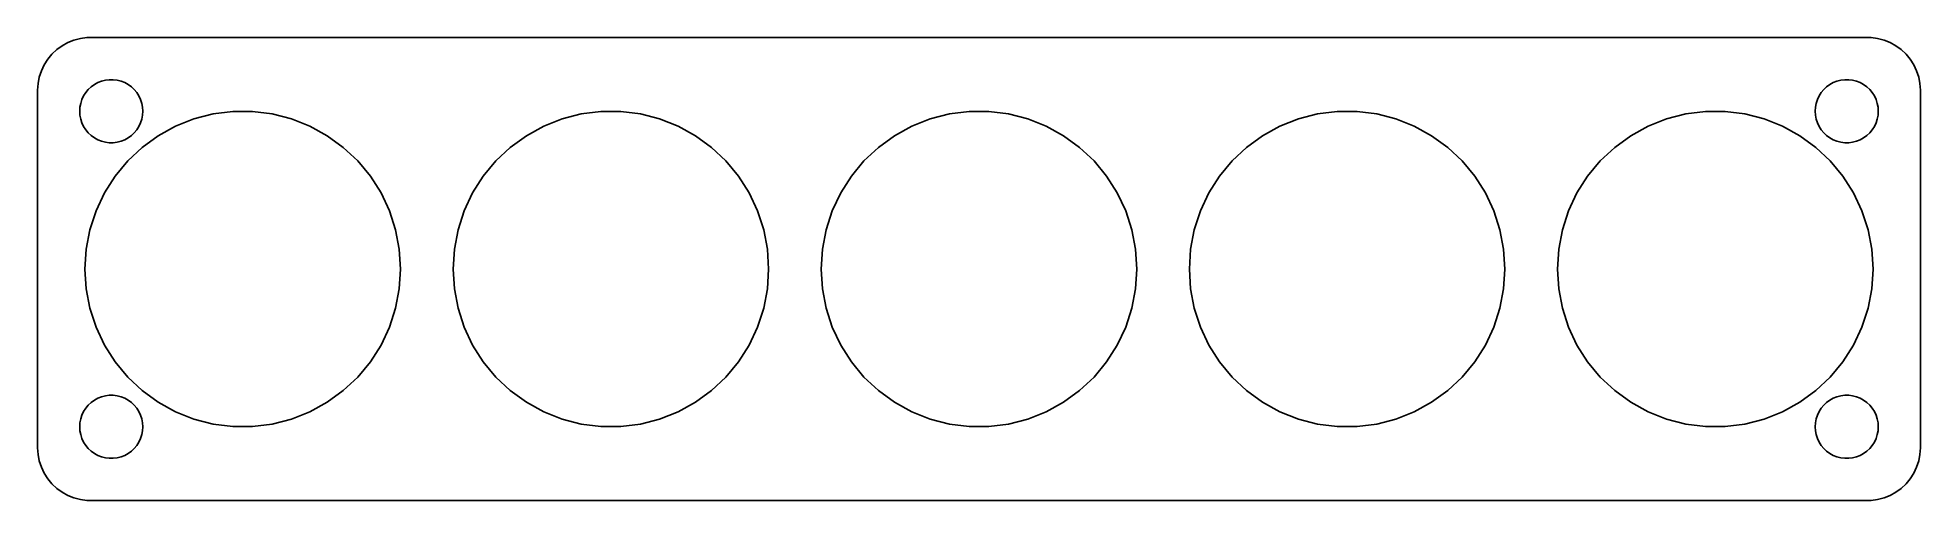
# Model space of a CAD drawing. Header units: metres. Extents: x -90 to 90, y 32 to 76.
import ezdxf

# ---------------------------------------------------------------- set-up
doc = ezdxf.new("R2010")
doc.units = ezdxf.units.M

msp = doc.modelspace()

# ---------------------------------------------------------------- linework, layer by layer
for p, q in [((-87.1791, 75.2216), (-87.6871, 74.8526)), ((-86.6289, 75.5241), (-87.1791, 75.2216)), ((-86.0451, 75.7553), (-86.6289, 75.5241)), ((-85.4369, 75.9114), (-86.0451, 75.7553)), ((-84.8139, 75.9901), (-85.4369, 75.9114)), ((84.8139, 75.9901), (-84.8139, 75.9901)), ((85.4369, 75.9114), (84.8139, 75.9901)), ((86.0451, 75.7553), (85.4369, 75.9114)), ((86.6289, 75.5241), (86.0451, 75.7553)), ((87.1791, 75.2216), (86.6289, 75.5241)), ((87.6871, 74.8526), (87.1791, 75.2216)), ((-88.8815, 73.4088), (-89.1489, 72.8406)), ((-88.5451, 73.9389), (-88.8815, 73.4088)), ((-88.1448, 74.4227), (-88.5451, 73.9389)), ((-87.6871, 74.8526), (-88.1448, 74.4227)), ((88.1448, 74.4227), (87.6871, 74.8526)), ((88.5451, 73.9389), (88.1448, 74.4227)), ((88.8815, 73.4088), (88.5451, 73.9389)), ((89.1489, 72.8406), (88.8815, 73.4088)), ((-89.4606, 71.6267), (-89.5, 71)), ((-89.3429, 72.2434), (-89.4606, 71.6267)), ((-89.1489, 72.8406), (-89.3429, 72.2434)), ((-84.1075, 71.533), (-83.7773, 71.7145)), ((-83.7773, 71.7145), (-83.427, 71.8532)), ((-83.427, 71.8532), (-83.0621, 71.9469)), ((-83.0621, 71.9469), (-82.6884, 71.9941)), ((-82.6884, 71.9941), (-82.3116, 71.9941)), ((-82.3116, 71.9941), (-81.9379, 71.9469)), ((-81.9379, 71.9469), (-81.573, 71.8532)), ((-81.573, 71.8532), (-81.2227, 71.7145)), ((-81.2227, 71.7145), (-80.8925, 71.533)), ((80.8925, 71.533), (81.2227, 71.7145)), ((81.2227, 71.7145), (81.573, 71.8532)), ((81.573, 71.8532), (81.9379, 71.9469)), ((81.9379, 71.9469), (82.3116, 71.9941)), ((82.3116, 71.9941), (82.6884, 71.9941)), ((82.6884, 71.9941), (83.0621, 71.9469)), ((83.0621, 71.9469), (83.427, 71.8532)), ((83.427, 71.8532), (83.7773, 71.7145)), ((83.7773, 71.7145), (84.1075, 71.533)), ((89.3429, 72.2434), (89.1489, 72.8406)), ((89.4606, 71.6267), (89.3429, 72.2434)), ((89.5, 71), (89.4606, 71.6267)), ((-89.5, 71), (-89.5, 37)), ((-85.4057, 69.7461), (-85.2893, 70.1044)), ((-85.2893, 70.1044), (-85.1289, 70.4453)), ((-85.1289, 70.4453), (-84.927, 70.7634)), ((-84.927, 70.7634), (-84.6869, 71.0536)), ((-84.6869, 71.0536), (-84.4123, 71.3115)), ((-84.4123, 71.3115), (-84.1075, 71.533)), ((-80.8925, 71.533), (-80.5877, 71.3115)), ((-80.5877, 71.3115), (-80.3131, 71.0536)), ((-80.3131, 71.0536), (-80.073, 70.7634)), ((-80.073, 70.7634), (-79.8711, 70.4453)), ((-79.8711, 70.4453), (-79.7107, 70.1044)), ((-79.7107, 70.1044), (-79.5943, 69.7461)), ((79.5943, 69.7461), (79.7107, 70.1044)), ((79.7107, 70.1044), (79.8711, 70.4453)), ((79.8711, 70.4453), (80.073, 70.7634)), ((80.073, 70.7634), (80.3131, 71.0536)), ((80.3131, 71.0536), (80.5877, 71.3115)), ((80.5877, 71.3115), (80.8925, 71.533)), ((84.1075, 71.533), (84.4123, 71.3115)), ((84.4123, 71.3115), (84.6869, 71.0536)), ((84.6869, 71.0536), (84.927, 70.7634)), ((84.927, 70.7634), (85.1289, 70.4453)), ((85.1289, 70.4453), (85.2893, 70.1044)), ((85.2893, 70.1044), (85.4057, 69.7461)), ((89.5, 37), (89.5, 71)), ((-85.5, 69), (-85.4763, 69.376)), ((-85.4763, 68.624), (-85.5, 69)), ((-85.4763, 69.376), (-85.4057, 69.7461)), ((-85.4057, 68.2539), (-85.4763, 68.624)), ((-85.2893, 67.8956), (-85.4057, 68.2539)), ((-79.5943, 68.2539), (-79.7107, 67.8956)), ((-79.5943, 69.7461), (-79.5237, 69.376)), ((-79.5237, 68.624), (-79.5943, 68.2539)), ((-79.5237, 69.376), (-79.5, 69)), ((-79.5, 69), (-79.5237, 68.624)), ((-76.3867, 67.5724), (-74.6353, 68.2658)), ((-74.6353, 68.2658), (-72.8107, 68.7343)), ((-72.8107, 68.7343), (-70.9418, 68.9704)), ((-70.9418, 68.9704), (-69.0581, 68.9704)), ((-69.0581, 68.9704), (-67.1893, 68.7343)), ((-67.1893, 68.7343), (-65.3647, 68.2658)), ((-65.3647, 68.2658), (-63.6133, 67.5724)), ((-41.3867, 67.5724), (-39.6353, 68.2658)), ((-39.6353, 68.2658), (-37.8107, 68.7343)), ((-37.8107, 68.7343), (-35.9418, 68.9704)), ((-35.9418, 68.9704), (-34.0581, 68.9704)), ((-34.0581, 68.9704), (-32.1893, 68.7343)), ((-32.1893, 68.7343), (-30.3647, 68.2658)), ((-30.3647, 68.2658), (-28.6133, 67.5724)), ((-6.3867, 67.5724), (-4.6353, 68.2658)), ((-4.6353, 68.2658), (-2.8107, 68.7343)), ((-2.8107, 68.7343), (-0.9418, 68.9704)), ((-0.9418, 68.9704), (0.9418, 68.9704)), ((0.9418, 68.9704), (2.8107, 68.7343)), ((2.8107, 68.7343), (4.6353, 68.2658)), ((4.6353, 68.2658), (6.3867, 67.5724)), ((28.6133, 67.5724), (30.3647, 68.2658)), ((30.3647, 68.2658), (32.1893, 68.7343)), ((32.1893, 68.7343), (34.0581, 68.9704)), ((34.0581, 68.9704), (35.9418, 68.9704)), ((35.9418, 68.9704), (37.8107, 68.7343)), ((37.8107, 68.7343), (39.6353, 68.2658)), ((39.6353, 68.2658), (41.3867, 67.5724)), ((63.6133, 67.5724), (65.3647, 68.2658)), ((65.3647, 68.2658), (67.1893, 68.7343)), ((67.1893, 68.7343), (69.0581, 68.9704)), ((69.0581, 68.9704), (70.9418, 68.9704)), ((70.9418, 68.9704), (72.8107, 68.7343)), ((72.8107, 68.7343), (74.6353, 68.2658)), ((74.6353, 68.2658), (76.3867, 67.5724)), ((79.5, 69), (79.5237, 69.376)), ((79.5237, 68.624), (79.5, 69)), ((79.5237, 69.376), (79.5943, 69.7461)), ((79.5943, 68.2539), (79.5237, 68.624)), ((79.7107, 67.8956), (79.5943, 68.2539)), ((85.4057, 68.2539), (85.2893, 67.8956)), ((85.4057, 69.7461), (85.4763, 69.376)), ((85.4763, 68.624), (85.4057, 68.2539)), ((85.4763, 69.376), (85.5, 69)), ((85.5, 69), (85.4763, 68.624)), ((-85.1289, 67.5547), (-85.2893, 67.8956)), ((-84.927, 67.2366), (-85.1289, 67.5547)), ((-84.6869, 66.9464), (-84.927, 67.2366)), ((-84.4123, 66.6884), (-84.6869, 66.9464)), ((-84.1075, 66.467), (-84.4123, 66.6884)), ((-83.7773, 66.2855), (-84.1075, 66.467)), ((-83.427, 66.1468), (-83.7773, 66.2855)), ((-81.2227, 66.2855), (-81.573, 66.1468)), ((-80.8925, 66.467), (-81.2227, 66.2855)), ((-80.5877, 66.6884), (-80.8925, 66.467)), ((-80.3131, 66.9464), (-80.5877, 66.6884)), ((-80.073, 67.2366), (-80.3131, 66.9464)), ((-79.8711, 67.5547), (-80.073, 67.2366)), ((-79.7107, 67.8956), (-79.8711, 67.5547)), ((-79.5614, 65.5577), (-78.0374, 66.6649)), ((-78.0374, 66.6649), (-76.3867, 67.5724)), ((-63.6133, 67.5724), (-61.9626, 66.6649)), ((-61.9626, 66.6649), (-60.4386, 65.5577)), ((-44.5614, 65.5577), (-43.0374, 66.6649)), ((-43.0374, 66.6649), (-41.3867, 67.5724)), ((-28.6133, 67.5724), (-26.9626, 66.6649)), ((-26.9626, 66.6649), (-25.4386, 65.5577)), ((-9.5614, 65.5577), (-8.0374, 66.6649)), ((-8.0374, 66.6649), (-6.3867, 67.5724)), ((6.3867, 67.5724), (8.0374, 66.6649)), ((8.0374, 66.6649), (9.5614, 65.5577)), ((25.4386, 65.5577), (26.9626, 66.6649)), ((26.9626, 66.6649), (28.6133, 67.5724)), ((41.3867, 67.5724), (43.0374, 66.6649)), ((43.0374, 66.6649), (44.5614, 65.5577)), ((60.4386, 65.5577), (61.9626, 66.6649)), ((61.9626, 66.6649), (63.6133, 67.5724)), ((76.3867, 67.5724), (78.0374, 66.6649)), ((78.0374, 66.6649), (79.5614, 65.5577)), ((79.8711, 67.5547), (79.7107, 67.8956)), ((80.073, 67.2366), (79.8711, 67.5547)), ((80.3131, 66.9464), (80.073, 67.2366)), ((80.5877, 66.6884), (80.3131, 66.9464)), ((80.8925, 66.467), (80.5877, 66.6884)), ((81.2227, 66.2855), (80.8925, 66.467)), ((81.573, 66.1468), (81.2227, 66.2855)), ((83.7773, 66.2855), (83.427, 66.1468)), ((84.1075, 66.467), (83.7773, 66.2855)), ((84.4123, 66.6884), (84.1075, 66.467)), ((84.6869, 66.9464), (84.4123, 66.6884)), ((84.927, 67.2366), (84.6869, 66.9464)), ((85.1289, 67.5547), (84.927, 67.2366)), ((85.2893, 67.8956), (85.1289, 67.5547)), ((-83.0621, 66.0531), (-83.427, 66.1468)), ((-82.6884, 66.0059), (-83.0621, 66.0531)), ((-82.3116, 66.0059), (-82.6884, 66.0059)), ((-81.9379, 66.0531), (-82.3116, 66.0059)), ((-81.573, 66.1468), (-81.9379, 66.0531)), ((-80.9345, 64.2682), (-79.5614, 65.5577)), ((-60.4386, 65.5577), (-59.0655, 64.2682)), ((-45.9345, 64.2682), (-44.5614, 65.5577)), ((-25.4386, 65.5577), (-24.0655, 64.2682)), ((-10.9345, 64.2682), (-9.5614, 65.5577)), ((9.5614, 65.5577), (10.9345, 64.2682)), ((24.0655, 64.2682), (25.4386, 65.5577)), ((44.5614, 65.5577), (45.9345, 64.2682)), ((59.0655, 64.2682), (60.4386, 65.5577)), ((79.5614, 65.5577), (80.9345, 64.2682)), ((81.9379, 66.0531), (81.573, 66.1468)), ((82.3116, 66.0059), (81.9379, 66.0531)), ((82.6884, 66.0059), (82.3116, 66.0059)), ((83.0621, 66.0531), (82.6884, 66.0059)), ((83.427, 66.1468), (83.0621, 66.0531)), ((-83.1446, 61.2263), (-82.1353, 62.8168)), ((-82.1353, 62.8168), (-80.9345, 64.2682)), ((-59.0655, 64.2682), (-57.8647, 62.8168)), ((-57.8647, 62.8168), (-56.8554, 61.2263)), ((-48.1446, 61.2263), (-47.1353, 62.8168)), ((-47.1353, 62.8168), (-45.9345, 64.2682)), ((-24.0655, 64.2682), (-22.8647, 62.8168)), ((-22.8647, 62.8168), (-21.8554, 61.2263)), ((-13.1446, 61.2263), (-12.1353, 62.8168)), ((-12.1353, 62.8168), (-10.9345, 64.2682)), ((10.9345, 64.2682), (12.1353, 62.8168)), ((12.1353, 62.8168), (13.1446, 61.2263)), ((21.8554, 61.2263), (22.8647, 62.8168)), ((22.8647, 62.8168), (24.0655, 64.2682)), ((45.9345, 64.2682), (47.1353, 62.8168)), ((47.1353, 62.8168), (48.1446, 61.2263)), ((56.8554, 61.2263), (57.8647, 62.8168)), ((57.8647, 62.8168), (59.0655, 64.2682)), ((80.9345, 64.2682), (82.1353, 62.8168)), ((82.1353, 62.8168), (83.1446, 61.2263)), ((-83.9466, 59.5219), (-83.1446, 61.2263)), ((-56.8554, 61.2263), (-56.0533, 59.5219)), ((-48.9466, 59.5219), (-48.1446, 61.2263)), ((-21.8554, 61.2263), (-21.0533, 59.5219)), ((-13.9466, 59.5219), (-13.1446, 61.2263)), ((13.1446, 61.2263), (13.9466, 59.5219)), ((21.0533, 59.5219), (21.8554, 61.2263)), ((48.1446, 61.2263), (48.9466, 59.5219)), ((56.0533, 59.5219), (56.8554, 61.2263)), ((83.1446, 61.2263), (83.9466, 59.5219)), ((-84.5287, 57.7303), (-83.9466, 59.5219)), ((-56.0533, 59.5219), (-55.4713, 57.7303)), ((-49.5287, 57.7303), (-48.9466, 59.5219)), ((-21.0533, 59.5219), (-20.4713, 57.7303)), ((-14.5287, 57.7303), (-13.9466, 59.5219)), ((13.9466, 59.5219), (14.5287, 57.7303)), ((20.4713, 57.7303), (21.0533, 59.5219)), ((48.9466, 59.5219), (49.5287, 57.7303)), ((55.4713, 57.7303), (56.0533, 59.5219)), ((83.9466, 59.5219), (84.5287, 57.7303)), ((-84.8817, 55.88), (-84.5287, 57.7303)), ((-55.4713, 57.7303), (-55.1183, 55.88)), ((-49.8817, 55.88), (-49.5287, 57.7303)), ((-20.4713, 57.7303), (-20.1183, 55.88)), ((-14.8817, 55.88), (-14.5287, 57.7303)), ((14.5287, 57.7303), (14.8817, 55.88)), ((20.1183, 55.88), (20.4713, 57.7303)), ((49.5287, 57.7303), (49.8817, 55.88)), ((55.1183, 55.88), (55.4713, 57.7303)), ((84.5287, 57.7303), (84.8817, 55.88)), ((-85, 54), (-84.8817, 55.88)), ((-55.1183, 55.88), (-55, 54)), ((-50, 54), (-49.8817, 55.88)), ((-20.1183, 55.88), (-20, 54)), ((-15, 54), (-14.8817, 55.88)), ((14.8817, 55.88), (15, 54)), ((20, 54), (20.1183, 55.88)), ((49.8817, 55.88), (50, 54)), ((55, 54), (55.1183, 55.88)), ((84.8817, 55.88), (85, 54)), ((-84.8817, 52.12), (-85, 54)), ((-55, 54), (-55.1183, 52.12)), ((-49.8817, 52.12), (-50, 54)), ((-20, 54), (-20.1183, 52.12)), ((-14.8817, 52.12), (-15, 54)), ((15, 54), (14.8817, 52.12)), ((20.1183, 52.12), (20, 54)), ((50, 54), (49.8817, 52.12)), ((55.1183, 52.12), (55, 54)), ((85, 54), (84.8817, 52.12)), ((-84.5287, 50.2697), (-84.8817, 52.12)), ((-55.1183, 52.12), (-55.4713, 50.2697)), ((-49.5287, 50.2697), (-49.8817, 52.12)), ((-20.1183, 52.12), (-20.4713, 50.2697)), ((-14.5287, 50.2697), (-14.8817, 52.12)), ((14.8817, 52.12), (14.5287, 50.2697)), ((20.4713, 50.2697), (20.1183, 52.12)), ((49.8817, 52.12), (49.5287, 50.2697)), ((55.4713, 50.2697), (55.1183, 52.12)), ((84.8817, 52.12), (84.5287, 50.2697)), ((-83.9466, 48.4781), (-84.5287, 50.2697)), ((-55.4713, 50.2697), (-56.0533, 48.4781)), ((-48.9466, 48.4781), (-49.5287, 50.2697)), ((-20.4713, 50.2697), (-21.0533, 48.4781)), ((-13.9466, 48.4781), (-14.5287, 50.2697)), ((14.5287, 50.2697), (13.9466, 48.4781)), ((21.0533, 48.4781), (20.4713, 50.2697)), ((49.5287, 50.2697), (48.9466, 48.4781)), ((56.0533, 48.4781), (55.4713, 50.2697)), ((84.5287, 50.2697), (83.9466, 48.4781)), ((-83.1446, 46.7737), (-83.9466, 48.4781)), ((-56.0533, 48.4781), (-56.8554, 46.7737)), ((-48.1446, 46.7737), (-48.9466, 48.4781)), ((-21.0533, 48.4781), (-21.8554, 46.7737)), ((-13.1446, 46.7737), (-13.9466, 48.4781)), ((13.9466, 48.4781), (13.1446, 46.7737)), ((21.8554, 46.7737), (21.0533, 48.4781)), ((48.9466, 48.4781), (48.1446, 46.7737)), ((56.8554, 46.7737), (56.0533, 48.4781)), ((83.9466, 48.4781), (83.1446, 46.7737)), ((-82.1353, 45.1832), (-83.1446, 46.7737)), ((-56.8554, 46.7737), (-57.8647, 45.1832)), ((-47.1353, 45.1832), (-48.1446, 46.7737)), ((-21.8554, 46.7737), (-22.8647, 45.1832)), ((-12.1353, 45.1832), (-13.1446, 46.7737)), ((13.1446, 46.7737), (12.1353, 45.1832)), ((22.8647, 45.1832), (21.8554, 46.7737)), ((48.1446, 46.7737), (47.1353, 45.1832)), ((57.8647, 45.1832), (56.8554, 46.7737)), ((83.1446, 46.7737), (82.1353, 45.1832)), ((-80.9345, 43.7318), (-82.1353, 45.1832)), ((-57.8647, 45.1832), (-59.0655, 43.7318)), ((-45.9345, 43.7318), (-47.1353, 45.1832)), ((-22.8647, 45.1832), (-24.0655, 43.7318)), ((-10.9345, 43.7318), (-12.1353, 45.1832)), ((12.1353, 45.1832), (10.9345, 43.7318)), ((24.0655, 43.7318), (22.8647, 45.1832)), ((47.1353, 45.1832), (45.9345, 43.7318)), ((59.0655, 43.7318), (57.8647, 45.1832)), ((82.1353, 45.1832), (80.9345, 43.7318)), ((-79.5614, 42.4423), (-80.9345, 43.7318)), ((-59.0655, 43.7318), (-60.4386, 42.4423)), ((-44.5614, 42.4423), (-45.9345, 43.7318)), ((-24.0655, 43.7318), (-25.4386, 42.4423)), ((-9.5614, 42.4423), (-10.9345, 43.7318)), ((10.9345, 43.7318), (9.5614, 42.4423)), ((25.4386, 42.4423), (24.0655, 43.7318)), ((45.9345, 43.7318), (44.5614, 42.4423)), ((60.4386, 42.4423), (59.0655, 43.7318)), ((80.9345, 43.7318), (79.5614, 42.4423)), ((-84.6869, 41.0536), (-84.4123, 41.3116)), ((-84.4123, 41.3116), (-84.1075, 41.533)), ((-84.1075, 41.533), (-83.7773, 41.7145)), ((-83.7773, 41.7145), (-83.427, 41.8532)), ((-83.427, 41.8532), (-83.0621, 41.9469)), ((-83.0621, 41.9469), (-82.6884, 41.9941)), ((-82.6884, 41.9941), (-82.3116, 41.9941)), ((-82.3116, 41.9941), (-81.9379, 41.9469)), ((-81.9379, 41.9469), (-81.573, 41.8532)), ((-81.573, 41.8532), (-81.2227, 41.7145)), ((-81.2227, 41.7145), (-80.8925, 41.533)), ((-80.8925, 41.533), (-80.5877, 41.3116)), ((-80.5877, 41.3116), (-80.3131, 41.0536)), ((-78.0374, 41.3351), (-79.5614, 42.4423)), ((-76.3867, 40.4276), (-78.0374, 41.3351)), ((-61.9626, 41.3351), (-63.6133, 40.4276)), ((-60.4386, 42.4423), (-61.9626, 41.3351)), ((-43.0374, 41.3351), (-44.5614, 42.4423)), ((-41.3867, 40.4276), (-43.0374, 41.3351)), ((-26.9626, 41.3351), (-28.6133, 40.4276)), ((-25.4386, 42.4423), (-26.9626, 41.3351)), ((-8.0374, 41.3351), (-9.5614, 42.4423)), ((-6.3867, 40.4276), (-8.0374, 41.3351)), ((8.0374, 41.3351), (6.3867, 40.4276)), ((9.5614, 42.4423), (8.0374, 41.3351)), ((26.9626, 41.3351), (25.4386, 42.4423)), ((28.6133, 40.4276), (26.9626, 41.3351)), ((43.0374, 41.3351), (41.3867, 40.4276)), ((44.5614, 42.4423), (43.0374, 41.3351)), ((61.9626, 41.3351), (60.4386, 42.4423)), ((63.6133, 40.4276), (61.9626, 41.3351)), ((78.0374, 41.3351), (76.3867, 40.4276)), ((79.5614, 42.4423), (78.0374, 41.3351)), ((80.3131, 41.0536), (80.5877, 41.3116)), ((80.5877, 41.3116), (80.8925, 41.533)), ((80.8925, 41.533), (81.2227, 41.7145)), ((81.2227, 41.7145), (81.573, 41.8532)), ((81.573, 41.8532), (81.9379, 41.9469)), ((81.9379, 41.9469), (82.3116, 41.9941)), ((82.3116, 41.9941), (82.6884, 41.9941)), ((82.6884, 41.9941), (83.0621, 41.9469)), ((83.0621, 41.9469), (83.427, 41.8532)), ((83.427, 41.8532), (83.7773, 41.7145)), ((83.7773, 41.7145), (84.1075, 41.533)), ((84.1075, 41.533), (84.4123, 41.3116)), ((84.4123, 41.3116), (84.6869, 41.0536)), ((-85.4763, 39.376), (-85.4057, 39.7461)), ((-85.4057, 39.7461), (-85.2893, 40.1044)), ((-85.2893, 40.1044), (-85.1289, 40.4453)), ((-85.1289, 40.4453), (-84.927, 40.7634)), ((-84.927, 40.7634), (-84.6869, 41.0536)), ((-80.3131, 41.0536), (-80.073, 40.7634)), ((-80.073, 40.7634), (-79.8711, 40.4453)), ((-79.8711, 40.4453), (-79.7107, 40.1044)), ((-79.7107, 40.1044), (-79.5943, 39.7461)), ((-79.5943, 39.7461), (-79.5237, 39.376)), ((-74.6353, 39.7342), (-76.3867, 40.4276)), ((-72.8107, 39.2657), (-74.6353, 39.7342)), ((-65.3647, 39.7342), (-67.1893, 39.2657)), ((-63.6133, 40.4276), (-65.3647, 39.7342)), ((-39.6353, 39.7342), (-41.3867, 40.4276)), ((-37.8107, 39.2657), (-39.6353, 39.7342)), ((-30.3647, 39.7342), (-32.1893, 39.2657)), ((-28.6133, 40.4276), (-30.3647, 39.7342)), ((-4.6353, 39.7342), (-6.3867, 40.4276)), ((-2.8107, 39.2657), (-4.6353, 39.7342)), ((4.6353, 39.7342), (2.8107, 39.2657)), ((6.3867, 40.4276), (4.6353, 39.7342)), ((30.3647, 39.7342), (28.6133, 40.4276)), ((32.1893, 39.2657), (30.3647, 39.7342)), ((39.6353, 39.7342), (37.8107, 39.2657)), ((41.3867, 40.4276), (39.6353, 39.7342)), ((65.3647, 39.7342), (63.6133, 40.4276)), ((67.1893, 39.2657), (65.3647, 39.7342)), ((74.6353, 39.7342), (72.8107, 39.2657)), ((76.3867, 40.4276), (74.6353, 39.7342)), ((79.5237, 39.376), (79.5943, 39.7461)), ((79.5943, 39.7461), (79.7107, 40.1044)), ((79.7107, 40.1044), (79.8711, 40.4453)), ((79.8711, 40.4453), (80.073, 40.7634)), ((80.073, 40.7634), (80.3131, 41.0536)), ((84.6869, 41.0536), (84.927, 40.7634)), ((84.927, 40.7634), (85.1289, 40.4453)), ((85.1289, 40.4453), (85.2893, 40.1044)), ((85.2893, 40.1044), (85.4057, 39.7461)), ((85.4057, 39.7461), (85.4763, 39.376)), ((-85.5, 39), (-85.4763, 39.376)), ((-85.4763, 38.624), (-85.5, 39)), ((-85.4057, 38.2539), (-85.4763, 38.624)), ((-85.2893, 37.8956), (-85.4057, 38.2539)), ((-85.1289, 37.5547), (-85.2893, 37.8956)), ((-79.7107, 37.8956), (-79.8711, 37.5547)), ((-79.5943, 38.2539), (-79.7107, 37.8956)), ((-79.5237, 38.624), (-79.5943, 38.2539)), ((-79.5237, 39.376), (-79.5, 39)), ((-79.5, 39), (-79.5237, 38.624)), ((-70.9418, 39.0296), (-72.8107, 39.2657)), ((-69.0581, 39.0296), (-70.9418, 39.0296)), ((-67.1893, 39.2657), (-69.0581, 39.0296)), ((-35.9418, 39.0296), (-37.8107, 39.2657)), ((-34.0581, 39.0296), (-35.9418, 39.0296)), ((-32.1893, 39.2657), (-34.0581, 39.0296)), ((-0.9418, 39.0296), (-2.8107, 39.2657)), ((0.9418, 39.0296), (-0.9418, 39.0296)), ((2.8107, 39.2657), (0.9418, 39.0296)), ((34.0581, 39.0296), (32.1893, 39.2657)), ((35.9418, 39.0296), (34.0581, 39.0296)), ((37.8107, 39.2657), (35.9418, 39.0296)), ((69.0581, 39.0296), (67.1893, 39.2657)), ((70.9418, 39.0296), (69.0581, 39.0296)), ((72.8107, 39.2657), (70.9418, 39.0296)), ((79.5, 39), (79.5237, 39.376)), ((79.5237, 38.624), (79.5, 39)), ((79.5943, 38.2539), (79.5237, 38.624)), ((79.7107, 37.8956), (79.5943, 38.2539)), ((79.8711, 37.5547), (79.7107, 37.8956)), ((85.2893, 37.8956), (85.1289, 37.5547)), ((85.4057, 38.2539), (85.2893, 37.8956)), ((85.4763, 38.624), (85.4057, 38.2539)), ((85.4763, 39.376), (85.5, 39)), ((85.5, 39), (85.4763, 38.624)), ((-89.5, 37), (-89.4606, 36.3733)), ((-89.4606, 36.3733), (-89.3429, 35.7566)), ((-84.927, 37.2366), (-85.1289, 37.5547)), ((-84.6869, 36.9464), (-84.927, 37.2366)), ((-84.4123, 36.6885), (-84.6869, 36.9464)), ((-84.1075, 36.467), (-84.4123, 36.6885)), ((-83.7773, 36.2855), (-84.1075, 36.467)), ((-83.427, 36.1468), (-83.7773, 36.2855)), ((-83.0621, 36.0531), (-83.427, 36.1468)), ((-82.6884, 36.0059), (-83.0621, 36.0531)), ((-82.3116, 36.0059), (-82.6884, 36.0059)), ((-81.9379, 36.0531), (-82.3116, 36.0059)), ((-81.573, 36.1468), (-81.9379, 36.0531)), ((-81.2227, 36.2855), (-81.573, 36.1468)), ((-80.8925, 36.467), (-81.2227, 36.2855)), ((-80.5877, 36.6885), (-80.8925, 36.467)), ((-80.3131, 36.9464), (-80.5877, 36.6885)), ((-80.073, 37.2366), (-80.3131, 36.9464)), ((-79.8711, 37.5547), (-80.073, 37.2366)), ((80.073, 37.2366), (79.8711, 37.5547)), ((80.3131, 36.9464), (80.073, 37.2366)), ((80.5877, 36.6885), (80.3131, 36.9464)), ((80.8925, 36.467), (80.5877, 36.6885)), ((81.2227, 36.2855), (80.8925, 36.467)), ((81.573, 36.1468), (81.2227, 36.2855)), ((81.9379, 36.0531), (81.573, 36.1468)), ((82.3116, 36.0059), (81.9379, 36.0531)), ((82.6884, 36.0059), (82.3116, 36.0059)), ((83.0621, 36.0531), (82.6884, 36.0059)), ((83.427, 36.1468), (83.0621, 36.0531)), ((83.7773, 36.2855), (83.427, 36.1468)), ((84.1075, 36.467), (83.7773, 36.2855)), ((84.4123, 36.6885), (84.1075, 36.467)), ((84.6869, 36.9464), (84.4123, 36.6885)), ((84.927, 37.2366), (84.6869, 36.9464)), ((85.1289, 37.5547), (84.927, 37.2366)), ((89.3429, 35.7566), (89.4606, 36.3733)), ((89.4606, 36.3733), (89.5, 37)), ((-89.3429, 35.7566), (-89.1489, 35.1594)), ((-89.1489, 35.1594), (-88.8815, 34.5912)), ((-88.8815, 34.5912), (-88.5451, 34.0611)), ((-88.5451, 34.0611), (-88.1448, 33.5773)), ((88.1448, 33.5773), (88.5451, 34.0611)), ((88.5451, 34.0611), (88.8815, 34.5912)), ((88.8815, 34.5912), (89.1489, 35.1594)), ((89.1489, 35.1594), (89.3429, 35.7566)), ((-88.1448, 33.5773), (-87.6871, 33.1474)), ((-87.6871, 33.1474), (-87.1791, 32.7784)), ((-87.1791, 32.7784), (-86.6289, 32.4759)), ((-86.6289, 32.4759), (-86.0451, 32.2447)), ((-86.0451, 32.2447), (-85.4369, 32.0886)), ((85.4369, 32.0886), (86.0451, 32.2447)), ((86.0451, 32.2447), (86.6289, 32.4759)), ((86.6289, 32.4759), (87.1791, 32.7784)), ((87.1791, 32.7784), (87.6871, 33.1474)), ((87.6871, 33.1474), (88.1448, 33.5773)), ((-85.4369, 32.0886), (-84.8139, 32.0099)), ((-84.8139, 32.0099), (84.8139, 32.0099)), ((84.8139, 32.0099), (85.4369, 32.0886))]:
    msp.add_line(p, q)

doc.saveas('drawing.dxf')
